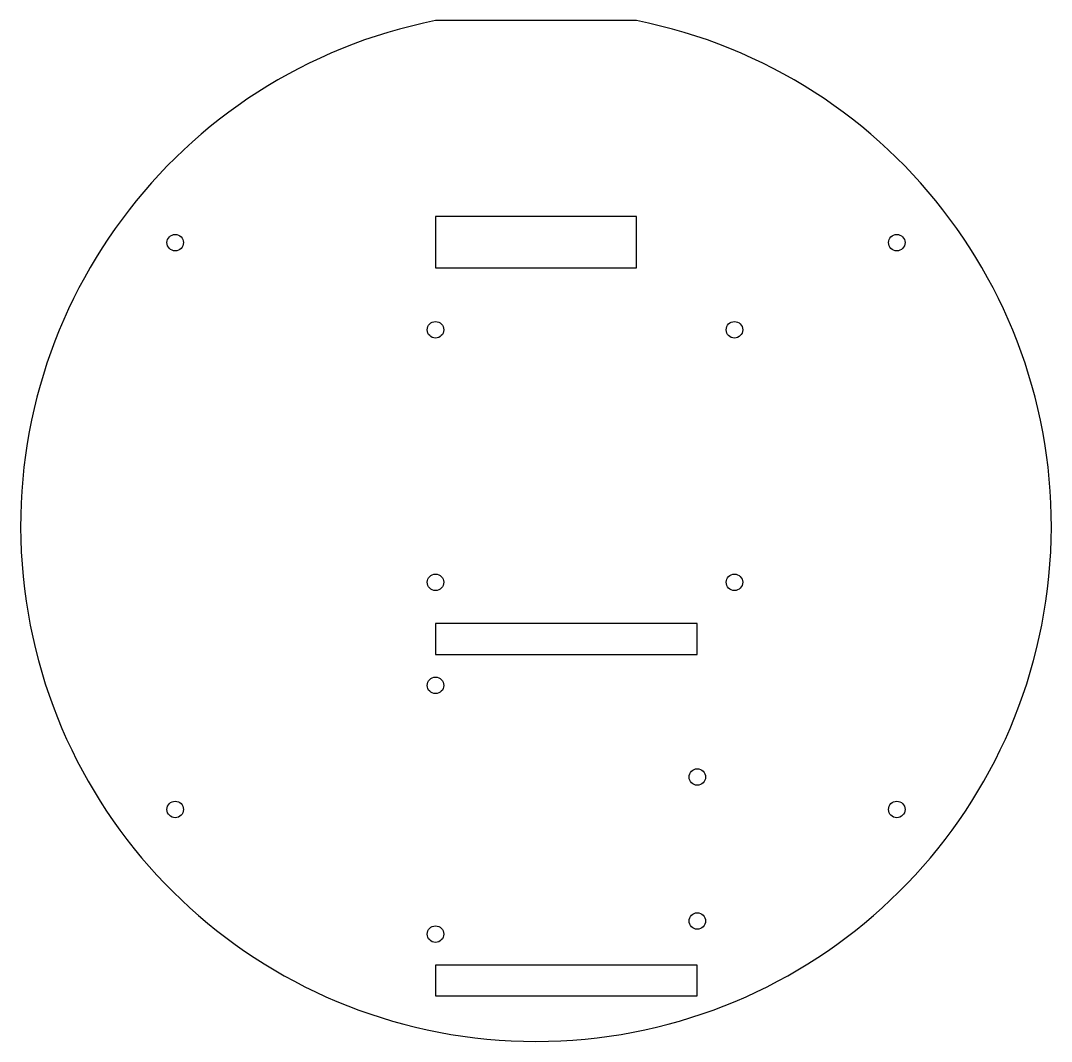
# Model space of a CAD drawing. Header units: millimetres. Extents: x -100 to 100, y -100 to 98.
import ezdxf

# ---------------------------------------------------------------- set-up
doc = ezdxf.new("R2010")
doc.units = ezdxf.units.MM

msp = doc.modelspace()

# ---------------------------------------------------------------- linework, layer by layer
at = {"color": 7, "linetype": 'Continuous', "lineweight": 25}
for p, q in [((19.5, 98.08), (-19.5, 98.08)), ((19.5, 60.08), (-19.5, 60.08)), ((-19.5, 60.08), (-19.5, 50.08)), ((19.5, 50.08), (19.5, 60.08)), ((-19.5, 50.08), (19.5, 50.08)), ((-19.5, -18.92), (-19.5, -24.92)), ((31.3, -18.92), (-19.5, -18.92)), ((31.3, -24.92), (31.3, -18.92)), ((-19.5, -24.92), (31.3, -24.92)), ((-19.5, -85.18), (-19.5, -91.18)), ((31.3, -85.18), (-19.5, -85.18)), ((31.3, -91.18), (31.3, -85.18)), ((-19.5, -91.18), (31.3, -91.18))]:
    msp.add_line(p, q, dxfattribs=at)
for centre in [(-70, 55), (70, 55), (-19.5, 38.08), (38.5, 38.08), (-19.5, -10.92), (38.5, -10.92), (-19.5, -30.92), (31.3, -48.7), (-70, -55), (70, -55), (31.3, -76.64), (-19.5, -79.18)]:
    msp.add_circle(centre, 1.6, dxfattribs=at)
msp.add_arc((0, 0), 100, 101.2447, 78.7553, dxfattribs=at)

doc.saveas('drawing.dxf')
